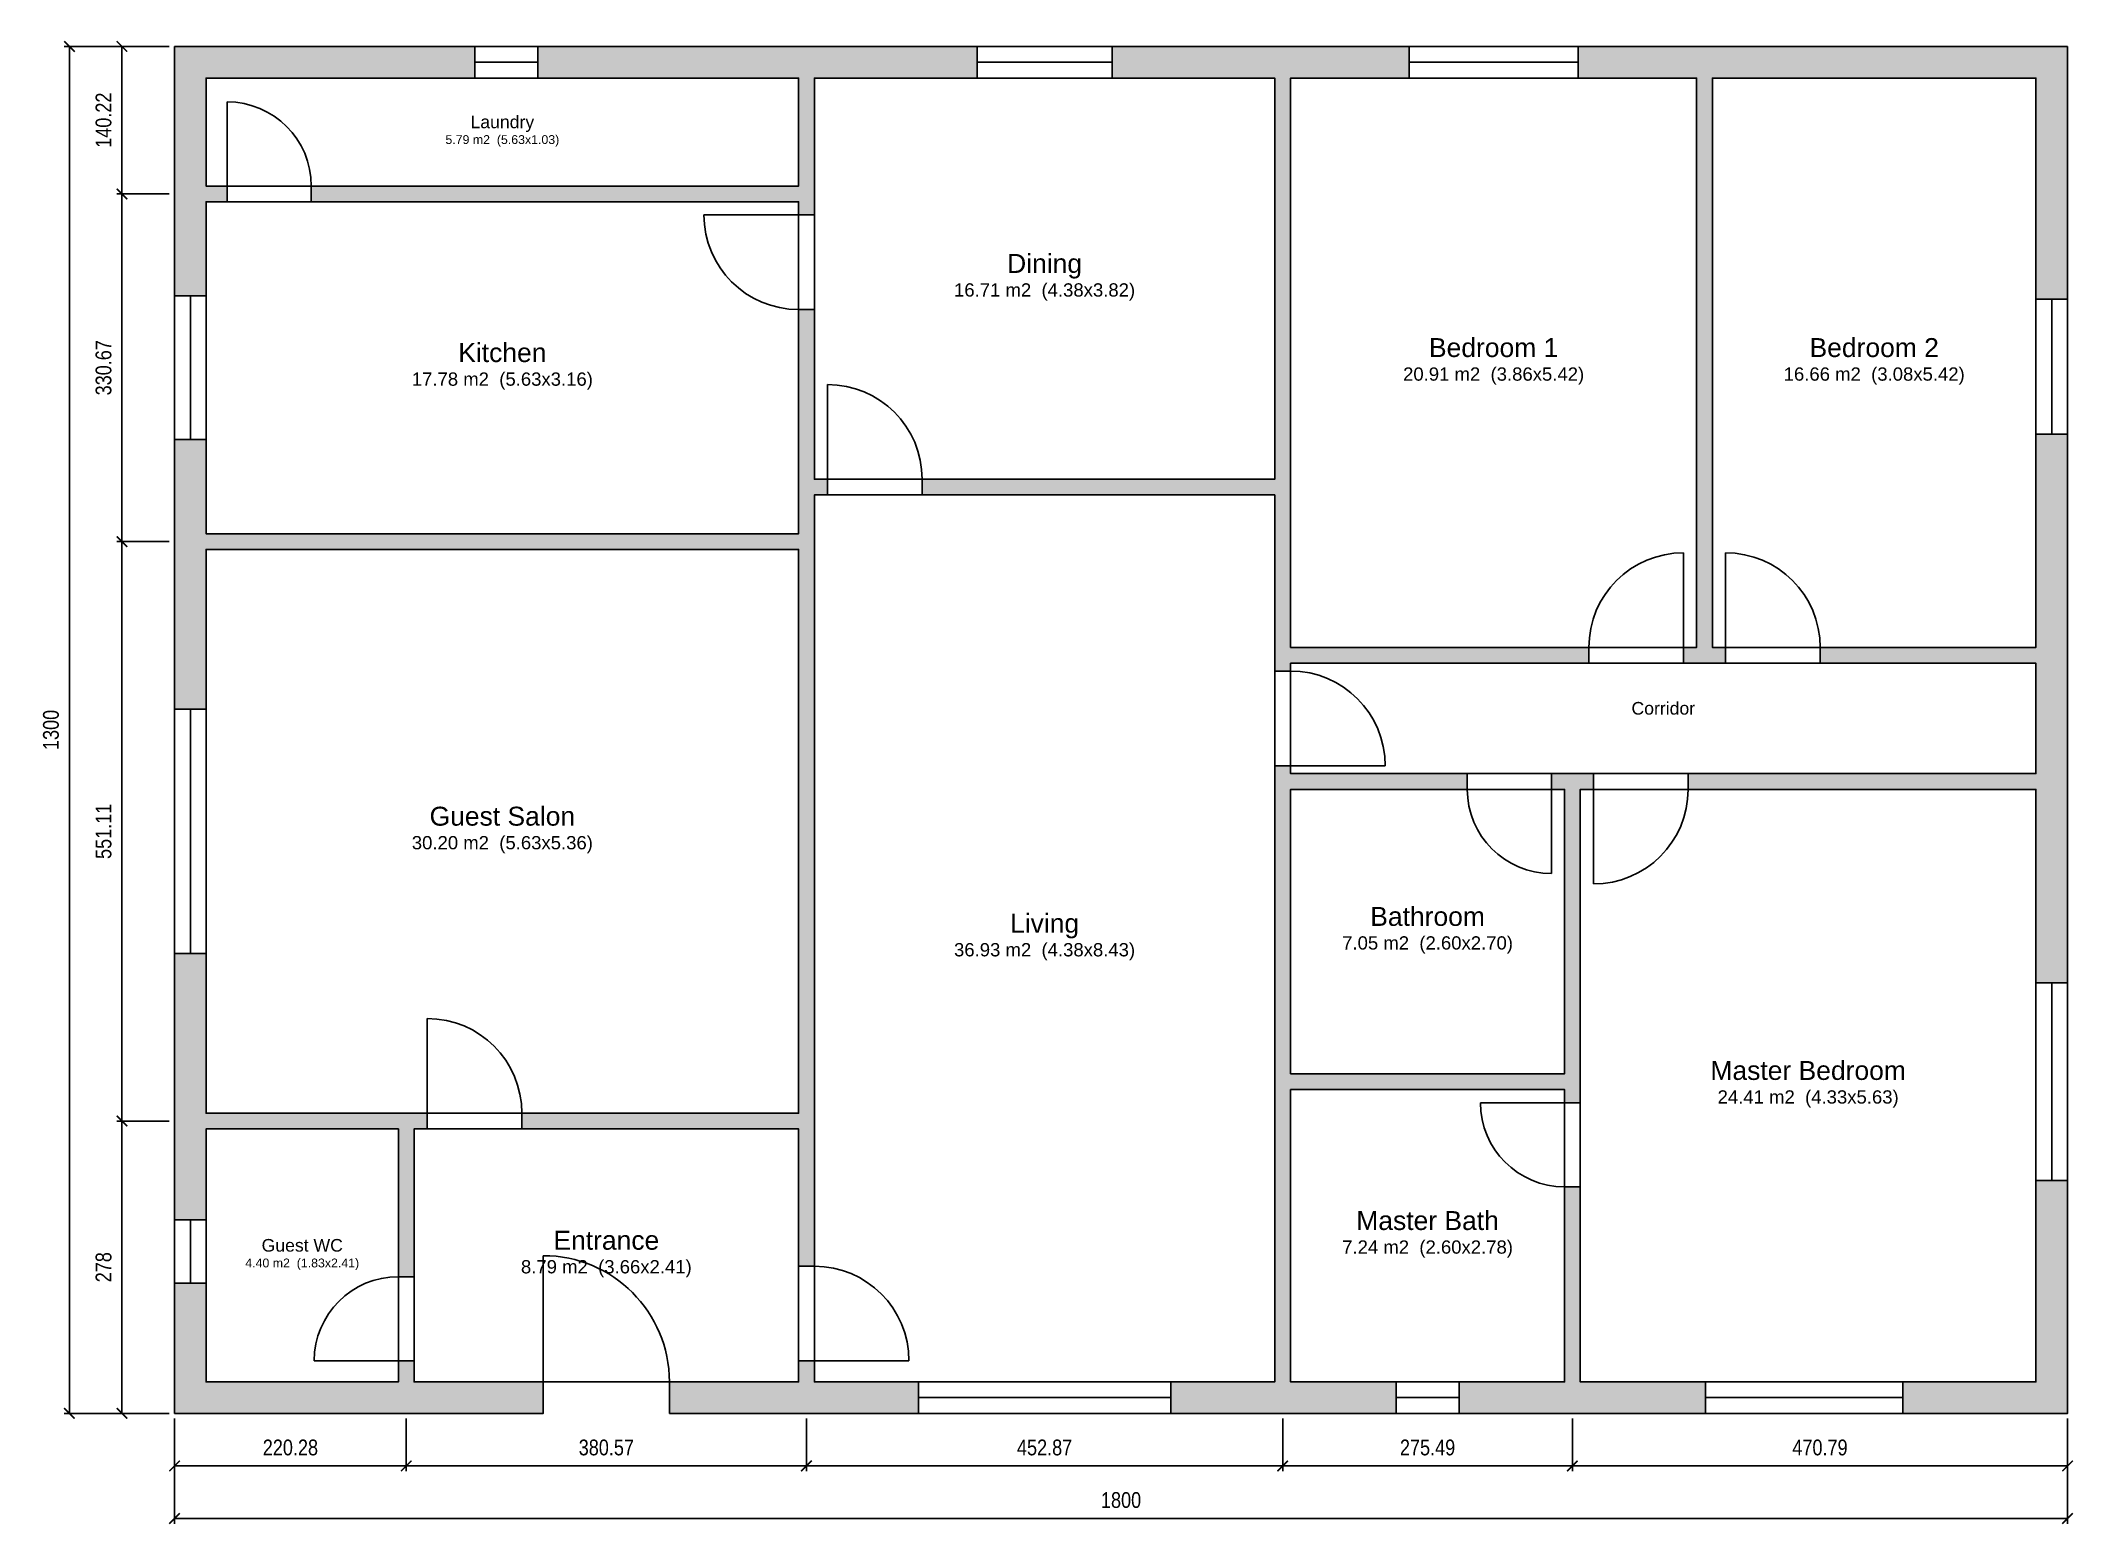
# Model space of a CAD drawing. Header units: metres. Extents: x -1.3 to 18.1, y -1.1 to 13.1.
import ezdxf
from ezdxf.enums import TextEntityAlignment as Align

# ---------------------------------------------------------------- set-up
doc = ezdxf.new("R2010")
doc.units = ezdxf.units.M
for name, color, linetype in [('A-ANNO-DIMS', 1, 'Continuous'), ('A-ANNO-TEXT', 2, 'Continuous'), ('A-AREA', 9, 'Continuous'), ('A-DOOR', 3, 'Continuous'), ('A-GLAZ', 5, 'Continuous'), ('A-WALL', 7, 'Continuous'), ('A-WALL-HATCH', 8, 'Continuous')]:
    doc.layers.add(name, color=color, linetype=linetype)
doc.styles.add('OpenSansCondensed-Light', font='OpenSansCondensed-Light.ttf')
doc.styles.add('PLAN', font='arial.ttf')
doc.dimstyles.new('EZDXF', dxfattribs={"dimtxt": 0.25, "dimasz": 0.175, "dimexe": 0.375, "dimexo": 0.125, "dimgap": 0.1, "dimtad": 1, "dimlfac": 100, "dimzin": 12, "dimdsep": 46, "dimtxsty": 'OpenSansCondensed-Light', "dimblk": 'ARCHTICK', "dimcen": 2.5, "dimazin": 3, "dimtfac": 0.5, "dimtmove": 2, "dimatfit": 3})

# ---------------------------------------------------------------- blocks, each defined once
blk = doc.blocks.new('_ARCHTICK')
at = {"color": 0, "linetype": 'BYBLOCK', "const_width": 0.15}
blk.add_lwpolyline([(-0.5, -0.5), (0.5, 0.5)], dxfattribs=at)

msp = doc.modelspace()

# ---------------------------------------------------------------- hatches: boundary and pattern name
at = {"layer": 'A-WALL-HATCH'}
for points in [[(0, 13), (2.85424, 13), (2.85424, 12.7), (0.3, 12.7), (0.3, 11.67278), (0.5, 11.67278), (0.5, 11.52278), (0.3, 11.52278), (0.3, 10.62841), (0, 10.62841)], [(7.63032, 13), (7.63032, 12.7), (6.08348, 12.7), (6.08348, 11.39778), (5.93348, 11.39778), (5.93348, 11.52278), (1.3, 11.52278), (1.3, 11.67278), (5.93348, 11.67278), (5.93348, 12.7), (3.45424, 12.7), (3.45424, 13)], [(11.7386, 13), (11.7386, 12.7), (10.61221, 12.7), (10.61221, 7.2848), (13.44837, 7.2848), (13.44837, 7.1348), (10.61221, 7.1348), (10.61221, 7.0598), (10.46221, 7.0598), (10.46221, 8.7348), (7.10848, 8.7348), (7.10848, 8.8848), (10.46221, 8.8848), (10.46221, 12.7), (8.91538, 12.7), (8.91538, 13)], [(18, 13), (18, 10.59569), (17.7, 10.59569), (17.7, 9.31411), (18, 9.31411), (18, 4.09394), (17.7, 4.09394), (17.7, 2.21587), (18, 2.21587), (18, 0), (16.4351, 0), (16.4351, 0.3), (17.7, 0.3), (17.7, 5.9348), (14.39213, 5.9348), (14.39213, 6.0848), (17.7, 6.0848), (17.7, 7.1348), (15.64837, 7.1348), (15.64837, 7.2848), (17.7, 7.2848), (17.7, 12.7), (14.62337, 12.7), (14.62337, 7.2848), (14.74837, 7.2848), (14.74837, 7.1348), (14.34837, 7.1348), (14.34837, 7.2848), (14.47337, 7.2848), (14.47337, 12.7), (13.34698, 12.7), (13.34698, 13)], [(0, 9.26048), (0.3, 9.26048), (0.3, 8.36611), (5.93348, 8.36611), (5.93348, 10.49778), (6.08348, 10.49778), (6.08348, 8.8848), (6.20848, 8.8848), (6.20848, 8.7348), (6.08348, 8.7348), (6.08348, 1.4), (5.93348, 1.4), (5.93348, 2.705), (3.30283, 2.705), (3.30283, 2.855), (5.93348, 2.855), (5.93348, 8.21611), (0.3, 8.21611), (0.3, 6.69716), (0, 6.69716)], [(9.47285, 0), (9.47285, 0.3), (10.46221, 0.3), (10.46221, 6.1598), (10.61221, 6.1598), (10.61221, 6.0848), (12.29213, 6.0848), (12.29213, 5.9348), (10.61221, 5.9348), (10.61221, 3.2299), (13.21713, 3.2299), (13.21713, 5.9348), (13.09213, 5.9348), (13.09213, 6.0848), (13.49213, 6.0848), (13.49213, 5.9348), (13.36713, 5.9348), (13.36713, 2.9549), (13.21713, 2.9549), (13.21713, 3.0799), (10.61221, 3.0799), (10.61221, 0.3), (11.61467, 0.3), (11.61467, 0)], [(0, 4.37395), (0.3, 4.37395), (0.3, 2.855), (2.40283, 2.855), (2.40283, 2.705), (2.27783, 2.705), (2.27783, 1.3), (2.12783, 1.3), (2.12783, 2.705), (0.3, 2.705), (0.3, 1.84), (0, 1.84)], [(12.21467, 0), (12.21467, 0.3), (13.21713, 0.3), (13.21713, 2.1549), (13.36713, 2.1549), (13.36713, 0.3), (14.55703, 0.3), (14.55703, 0)], [(0, 1.24), (0.3, 1.24), (0.3, 0.3), (2.12783, 0.3), (2.12783, 0.5), (2.27783, 0.5), (2.27783, 0.3), (3.50566, 0.3), (3.50566, 0), (0, 0)], [(4.70566, 0), (4.70566, 0.3), (5.93348, 0.3), (5.93348, 0.5), (6.08348, 0.5), (6.08348, 0.3), (7.07285, 0.3), (7.07285, 0)]]:
    msp.add_hatch(color=8, dxfattribs=at).paths.add_polyline_path(points)

# ---------------------------------------------------------------- linework, layer by layer
at = {"layer": 'A-AREA'}
for points in [[(0.3, 11.67278), (5.93348, 11.67278), (5.93348, 12.7), (0.3, 12.7)], [(6.08348, 8.8848), (10.46221, 8.8848), (10.46221, 12.7), (6.08348, 12.7)], [(10.61221, 7.2848), (14.47337, 7.2848), (14.47337, 12.7), (10.61221, 12.7)], [(14.62337, 7.2848), (17.7, 7.2848), (17.7, 12.7), (14.62337, 12.7)], [(0.3, 8.36611), (5.93348, 8.36611), (5.93348, 11.52278), (0.3, 11.52278)], [(6.08348, 0.3), (10.46221, 0.3), (10.46221, 8.7348), (6.08348, 8.7348)], [(0.3, 2.855), (5.93348, 2.855), (5.93348, 8.21611), (0.3, 8.21611)], [(10.61221, 6.0848), (17.7, 6.0848), (17.7, 7.1348), (10.61221, 7.1348)], [(10.61221, 3.2299), (13.21713, 3.2299), (13.21713, 5.9348), (10.61221, 5.9348)], [(13.36713, 0.3), (17.7, 0.3), (17.7, 5.9348), (13.36713, 5.9348)], [(10.61221, 0.3), (13.21713, 0.3), (13.21713, 3.0799), (10.61221, 3.0799)], [(0.3, 0.3), (2.12783, 0.3), (2.12783, 2.705), (0.3, 2.705)], [(2.27783, 0.3), (5.93348, 0.3), (5.93348, 2.705), (2.27783, 2.705)]]:
    msp.add_lwpolyline(points, close=True, dxfattribs=at)
at = {"layer": 'A-DOOR'}
for p, q in [((0.5, 11.67278), (0.5, 12.47278)), ((5.93348, 11.39778), (5.03348, 11.39778)), ((6.20848, 8.8848), (6.20848, 9.7848)), ((14.34837, 7.2848), (14.34837, 8.1848)), ((14.74837, 7.2848), (14.74837, 8.1848)), ((10.61221, 6.1598), (11.51221, 6.1598)), ((13.09213, 5.9348), (13.09213, 5.1348)), ((13.49213, 5.9348), (13.49213, 5.0348)), ((2.40283, 2.855), (2.40283, 3.755)), ((13.21713, 2.9549), (12.41713, 2.9549)), ((3.50566, 0.3), (3.50566, 1.5)), ((2.12783, 0.5), (1.32783, 0.5)), ((6.08348, 0.5), (6.98348, 0.5))]:
    msp.add_line(p, q, dxfattribs=at)
for centre, radius, start, end in [((0.5, 11.67278), 0.8, 0, 90), ((5.93348, 11.39778), 0.9, 180, -90), ((6.20848, 8.8848), 0.9, 0, 90), ((14.34837, 7.2848), 0.9, 90, 180), ((14.74837, 7.2848), 0.9, 0, 90), ((10.61221, 6.1598), 0.9, 0, 90), ((13.09213, 5.9348), 0.8, 180, -90), ((13.49213, 5.9348), 0.9, -90, 0), ((2.40283, 2.855), 0.9, 0, 90), ((13.21713, 2.9549), 0.8, 180, -90), ((3.50566, 0.3), 1.2, 0, 90), ((6.08348, 0.5), 0.9, 0, 90), ((2.12783, 0.5), 0.8, 90, 180)]:
    msp.add_arc(centre, radius, start, end, dxfattribs=at)
at = {"layer": 'A-GLAZ'}
for p, q in [((2.85424, 12.85), (3.45424, 12.85)), ((7.63032, 12.85), (8.91538, 12.85)), ((11.7386, 12.85), (13.34698, 12.85)), ((0.15, 9.26048), (0.15, 10.62841)), ((17.85, 9.31411), (17.85, 10.59569)), ((0.15, 4.37395), (0.15, 6.69716)), ((17.85, 2.21587), (17.85, 4.09394)), ((0.15, 1.24), (0.15, 1.84)), ((7.07285, 0.15), (9.47285, 0.15)), ((11.61467, 0.15), (12.21467, 0.15)), ((14.55703, 0.15), (16.4351, 0.15))]:
    msp.add_line(p, q, dxfattribs=at)
for points in [[(2.85424, 12.7), (3.45424, 12.7), (3.45424, 13), (2.85424, 13)], [(7.63032, 12.7), (8.91538, 12.7), (8.91538, 13), (7.63032, 13)], [(11.7386, 12.7), (13.34698, 12.7), (13.34698, 13), (11.7386, 13)], [(0, 9.26048), (0.3, 9.26048), (0.3, 10.62841), (0, 10.62841)], [(17.7, 9.31411), (18, 9.31411), (18, 10.59569), (17.7, 10.59569)], [(0, 4.37395), (0.3, 4.37395), (0.3, 6.69716), (0, 6.69716)], [(17.7, 2.21587), (18, 2.21587), (18, 4.09394), (17.7, 4.09394)], [(0, 1.24), (0.3, 1.24), (0.3, 1.84), (0, 1.84)], [(7.07285, 0), (9.47285, 0), (9.47285, 0.3), (7.07285, 0.3)], [(11.61467, 0), (12.21467, 0), (12.21467, 0.3), (11.61467, 0.3)], [(14.55703, 0), (16.4351, 0), (16.4351, 0.3), (14.55703, 0.3)]]:
    msp.add_lwpolyline(points, close=True, dxfattribs=at)
at = {"layer": 'A-WALL'}
for points in [[(0, 13), (2.85424, 13), (2.85424, 12.7), (0.3, 12.7), (0.3, 11.67278), (0.5, 11.67278), (0.5, 11.52278), (0.3, 11.52278), (0.3, 10.62841), (0, 10.62841)], [(7.63032, 13), (7.63032, 12.7), (6.08348, 12.7), (6.08348, 11.39778), (5.93348, 11.39778), (5.93348, 11.52278), (1.3, 11.52278), (1.3, 11.67278), (5.93348, 11.67278), (5.93348, 12.7), (3.45424, 12.7), (3.45424, 13)], [(11.7386, 13), (11.7386, 12.7), (10.61221, 12.7), (10.61221, 7.2848), (13.44837, 7.2848), (13.44837, 7.1348), (10.61221, 7.1348), (10.61221, 7.0598), (10.46221, 7.0598), (10.46221, 8.7348), (7.10848, 8.7348), (7.10848, 8.8848), (10.46221, 8.8848), (10.46221, 12.7), (8.91538, 12.7), (8.91538, 13)], [(18, 13), (18, 10.59569), (17.7, 10.59569), (17.7, 9.31411), (18, 9.31411), (18, 4.09394), (17.7, 4.09394), (17.7, 2.21587), (18, 2.21587), (18, 0), (16.4351, 0), (16.4351, 0.3), (17.7, 0.3), (17.7, 5.9348), (14.39213, 5.9348), (14.39213, 6.0848), (17.7, 6.0848), (17.7, 7.1348), (15.64837, 7.1348), (15.64837, 7.2848), (17.7, 7.2848), (17.7, 12.7), (14.62337, 12.7), (14.62337, 7.2848), (14.74837, 7.2848), (14.74837, 7.1348), (14.34837, 7.1348), (14.34837, 7.2848), (14.47337, 7.2848), (14.47337, 12.7), (13.34698, 12.7), (13.34698, 13)], [(0, 9.26048), (0.3, 9.26048), (0.3, 8.36611), (5.93348, 8.36611), (5.93348, 10.49778), (6.08348, 10.49778), (6.08348, 8.8848), (6.20848, 8.8848), (6.20848, 8.7348), (6.08348, 8.7348), (6.08348, 1.4), (5.93348, 1.4), (5.93348, 2.705), (3.30283, 2.705), (3.30283, 2.855), (5.93348, 2.855), (5.93348, 8.21611), (0.3, 8.21611), (0.3, 6.69716), (0, 6.69716)], [(9.47285, 0), (9.47285, 0.3), (10.46221, 0.3), (10.46221, 6.1598), (10.61221, 6.1598), (10.61221, 6.0848), (12.29213, 6.0848), (12.29213, 5.9348), (10.61221, 5.9348), (10.61221, 3.2299), (13.21713, 3.2299), (13.21713, 5.9348), (13.09213, 5.9348), (13.09213, 6.0848), (13.49213, 6.0848), (13.49213, 5.9348), (13.36713, 5.9348), (13.36713, 2.9549), (13.21713, 2.9549), (13.21713, 3.0799), (10.61221, 3.0799), (10.61221, 0.3), (11.61467, 0.3), (11.61467, 0)], [(0, 4.37395), (0.3, 4.37395), (0.3, 2.855), (2.40283, 2.855), (2.40283, 2.705), (2.27783, 2.705), (2.27783, 1.3), (2.12783, 1.3), (2.12783, 2.705), (0.3, 2.705), (0.3, 1.84), (0, 1.84)], [(12.21467, 0), (12.21467, 0.3), (13.21713, 0.3), (13.21713, 2.1549), (13.36713, 2.1549), (13.36713, 0.3), (14.55703, 0.3), (14.55703, 0)], [(0, 1.24), (0.3, 1.24), (0.3, 0.3), (2.12783, 0.3), (2.12783, 0.5), (2.27783, 0.5), (2.27783, 0.3), (3.50566, 0.3), (3.50566, 0), (0, 0)], [(4.70566, 0), (4.70566, 0.3), (5.93348, 0.3), (5.93348, 0.5), (6.08348, 0.5), (6.08348, 0.3), (7.07285, 0.3), (7.07285, 0)]]:
    msp.add_lwpolyline(points, close=True, dxfattribs=at)

# ---------------------------------------------------------------- texts
at = {"layer": 'A-ANNO-TEXT', "style": 'PLAN'}
for s, height, p in [('Laundry', 0.12, (3.11674, 12.28239)), ('5.79 m2  (5.63x1.03)', 0.084, (3.11674, 12.11439)), ('Dining', 0.18, (8.27285, 10.9364)), ('16.71 m2  (4.38x3.82)', 0.126, (8.27285, 10.6844)), ('Kitchen', 0.18, (3.11674, 10.08844)), ('Bedroom 1', 0.18, (12.54279, 10.1364)), ('Bedroom 2', 0.18, (16.16169, 10.1364)), ('17.78 m2  (5.63x3.16)', 0.126, (3.11674, 9.83644)), ('20.91 m2  (3.86x5.42)', 0.126, (12.54279, 9.8844)), ('16.66 m2  (3.08x5.42)', 0.126, (16.16169, 9.8844)), ('Corridor', 0.12, (14.15611, 6.7058)), ('Guest Salon', 0.18, (3.11674, 5.67956)), ('30.20 m2  (5.63x5.36)', 0.126, (3.11674, 5.42756)), ('Living', 0.18, (8.27285, 4.6614)), ('Bathroom', 0.18, (11.91467, 4.72635)), ('36.93 m2  (4.38x8.43)', 0.126, (8.27285, 4.4094)), ('7.05 m2  (2.60x2.70)', 0.126, (11.91467, 4.47435)), ('Master Bedroom', 0.18, (15.53357, 3.2614)), ('24.41 m2  (4.33x5.63)', 0.126, (15.53357, 3.0094)), ('Master Bath', 0.18, (11.91467, 1.83395)), ('Guest WC', 0.12, (1.21391, 1.5985)), ('Entrance', 0.18, (4.10566, 1.6465)), ('7.24 m2  (2.60x2.78)', 0.126, (11.91467, 1.58195)), ('4.40 m2  (1.83x2.41)', 0.084, (1.21391, 1.4305)), ('8.79 m2  (3.66x2.41)', 0.126, (4.10566, 1.3945))]:
    msp.add_text(s, height=height, dxfattribs=at).set_placement(p, align=Align.MIDDLE_CENTER)

# ---------------------------------------------------------------- dimensions: what is measured, and where the dimension line sits
at = {"layer": 'A-ANNO-DIMS'}
for base, p1, p2 in [((-1, 0), (0, 0), (0, 13)), ((-0.5, 11.59778), (0, 11.59778), (0, 13)), ((-0.5, 8.29111), (0, 8.29111), (0, 11.59778)), ((-0.5, 2.78), (0, 2.78), (0, 8.29111)), ((-0.5, 0), (0, 0), (0, 2.78))]:
    msp.add_linear_dim(base=base, p1=p1, p2=p2, angle=90, dimstyle='EZDXF', override={"dimtxt": 0.15, "dimasz": 0.1, "dimexe": 0.05, "dimexo": 0.05, "dimdec": 2}, dxfattribs=at).render()
for base, p1, p2 in [((0, -1), (0, 0), (18, 0)), ((0, -0.5), (0, 0), (2.20283, 0)), ((2.202828, -0.5), (2.202828, 0), (6.008483, 0)), ((6.00848, -0.5), (6.00848, 0), (10.53721, 0)), ((10.53721, -0.5), (10.53721, 0), (13.29213, 0)), ((13.29213, -0.5), (13.29213, 0), (18, 0))]:
    msp.add_linear_dim(base=base, p1=p1, p2=p2, dimstyle='EZDXF', override={"dimtxt": 0.15, "dimasz": 0.1, "dimexe": 0.05, "dimexo": 0.05, "dimdec": 2}, dxfattribs=at).render()

doc.saveas('drawing.dxf')
